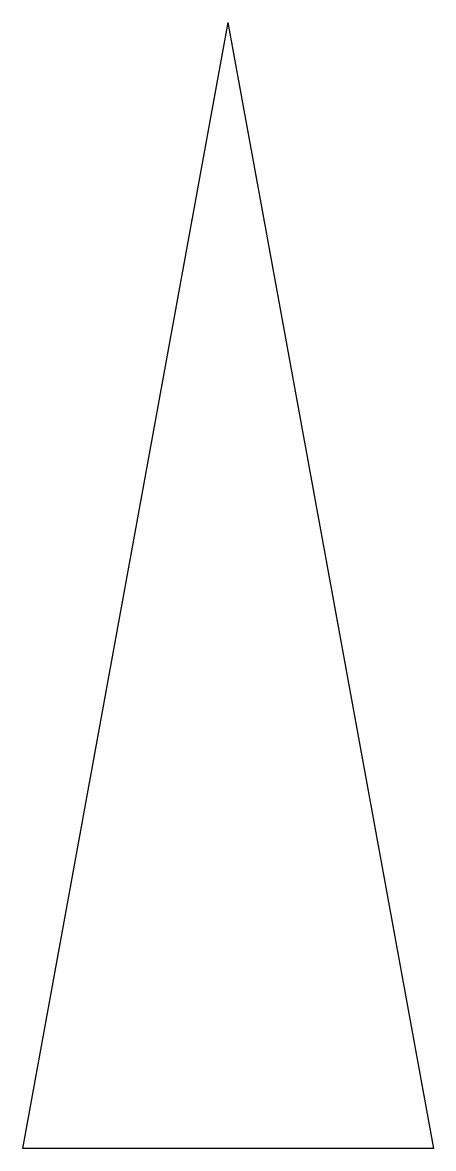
# Model space of a CAD drawing. Header units: millimetres. Extents: x -0.12 to 0.153, y -0.116 to 0.631.
import ezdxf

# ---------------------------------------------------------------- set-up
doc = ezdxf.new("R2010")
doc.units = ezdxf.units.MM

msp = doc.modelspace()

# ---------------------------------------------------------------- linework, layer by layer
for p, q in [((0.01645, 0.6311), (-0.11967, -0.11608)), ((0.01645, 0.6311), (0.15258, -0.11608)), ((0.15258, -0.11608), (-0.11967, -0.11608))]:
    msp.add_line(p, q)

doc.saveas('drawing.dxf')
